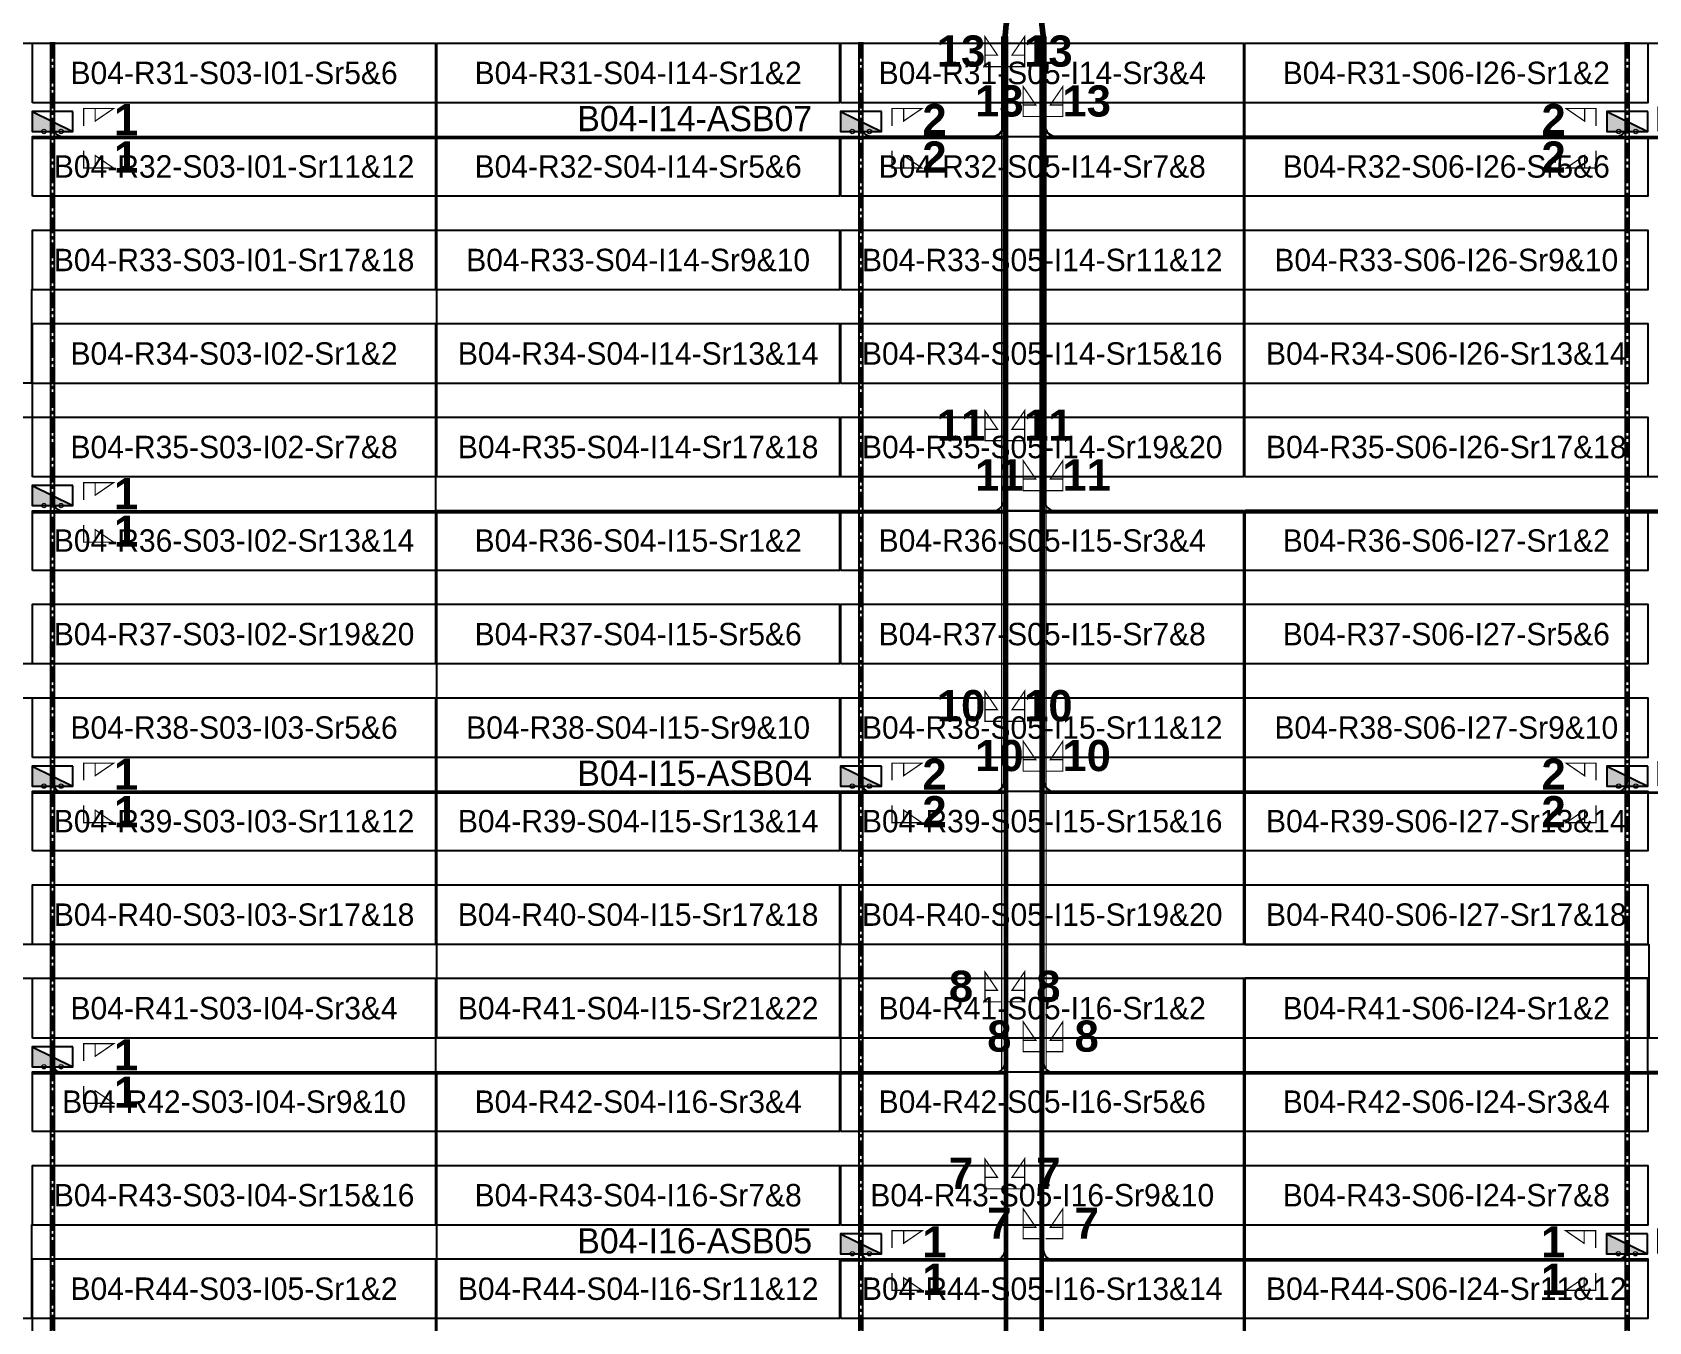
# Model space of a CAD drawing. Header units: metres. Extents: x 530075 to 530399, y 2675487 to 2675927.
# Drawn here: x 530139.5 to 530269, y 2675584 to 2675687.4 of the extents above; entities that cross this region are included whole.
import ezdxf
from ezdxf.enums import TextEntityAlignment as Align

# ---------------------------------------------------------------- set-up
doc = ezdxf.new("R2010")
doc.units = ezdxf.units.M
doc.linetypes.add('CENTER', pattern=[2, 1.25, -0.25, 0.25, -0.25])
for name, color, linetype in [('DC Trench BL-04', 40, 'Continuous'), ('E-Inverter Grouping', 2, 'Continuous'), ('Inverter Block-04', 7, 'Continuous'), ('LT Cable(AG) INV to LT Panel BL-04', 2, 'Continuous'), ('Messenger Wire Block-04 (Master Path)', 30, 'Continuous'), ('Messenger Wire Block-04 (MW Path)', 191, 'Continuous'), ('Messenger Wire Exc Link', 7, 'Continuous'), ('MMS Table Block-04', 8, 'Continuous'), ('Plan Line - DC BL-04', 40, 'Continuous'), ('Section Marking BL-04', 2, 'Continuous')]:
    doc.layers.add(name, color=color, linetype=linetype)
doc.layers.add('PILE', color=1, linetype='Continuous', lineweight=15)
doc.styles.add('BoldTextStyle', font='arialbd.ttf')
doc.styles.get("Standard").update_dxf_attribs({"font": 'Adani Regular.ttf'})

# ---------------------------------------------------------------- blocks, each defined once
blk = doc.blocks.new('MMS Table (32.292 x 4.788)')
at = {"color": 0}
blk.add_lwpolyline([(0, -0.002), (0, 4.786), (32.292, 4.786), (32.292, -0.002)], close=True, dxfattribs=at)
at = {"color": 7}
blk.add_attdef('ID1', text='', height=1.8, dxfattribs=at).set_placement((16.146, 2.392), align=Align.MIDDLE_CENTER)
blk = doc.blocks.new('Inverter Block')
h = blk.add_hatch(color=0)
h.dxf.hatch_style = 1
h.paths.add_polyline_path([(-1.46, 2.27), (-1.46, 0.85), (1.46, 0.85)])
at = {"color": 0}
blk.add_lwpolyline([(1.46, 2.27), (-1.46, 2.27), (-1.46, 0.85), (1.46, 0.85)], close=True, dxfattribs=at)
blk.add_lwpolyline([(-1.46, 2.27), (1.46, 0.85)], dxfattribs=at)
at = {"layer": 'PILE'}
for centre in [(-0.61, 0.85), (0.61, 0.85)]:
    blk.add_circle(centre, 0.156, dxfattribs=at)
at = {"color": 7}
blk.add_attdef('ID', (-1.46, 3.01), '', height=1.8, dxfattribs=at)

msp = doc.modelspace()

# ---------------------------------------------------------------- linework, layer by layer
at = {"layer": 'DC Trench BL-04', "color": 40, "const_width": 0.15}
for points in [[(530141.24, 2675686.58), (530140.94, 2675686.58), (530140.94, 2675486.79), (530141.24, 2675486.79)], [(530206.04, 2675686.58), (530205.74, 2675686.58), (530205.74, 2675486.79), (530206.04, 2675486.79)], [(530267.47, 2675686.58), (530267.17, 2675686.58), (530267.17, 2675486.79), (530267.47, 2675486.79)]]:
    msp.add_lwpolyline(points, close=True, dxfattribs=at)
at = {"layer": 'E-Inverter Grouping'}
for points in [[(530171.79, 2675686.58), (530171.79, 2675666.79), (530139.4, 2675666.79), (530139.4, 2675659.29), (530074.71, 2675659.29), (530074.71, 2675686.58)], [(530236.57, 2675649.08), (530236.57, 2675614.29), (530204.18, 2675614.29), (530204.18, 2675606.79), (530171.89, 2675606.79), (530171.89, 2675649.08)], [(530236.67, 2675649.08), (530236.67, 2675614.29), (530269.06, 2675614.29), (530269.06, 2675606.79), (530301.36, 2675606.79), (530301.36, 2675649.08)], [(530236.57, 2675569.29), (530171.89, 2675569.29), (530171.89, 2675604.08), (530204.28, 2675604.08), (530204.28, 2675611.58), (530236.57, 2675611.58)], [(530236.67, 2675569.29), (530301.36, 2675569.29), (530301.36, 2675604.08), (530268.96, 2675604.08), (530268.96, 2675611.58), (530236.67, 2675611.58)]]:
    msp.add_lwpolyline(points, close=True, dxfattribs=at)
at = {"layer": 'E-Inverter Grouping', "color": 3}
for points in [[(530236.57, 2675651.79), (530171.89, 2675651.79), (530171.89, 2675686.58), (530236.57, 2675686.58)], [(530236.67, 2675651.79), (530236.67, 2675686.58), (530301.36, 2675686.58), (530301.36, 2675651.79)], [(530171.79, 2675636.79), (530074.71, 2675636.79), (530074.71, 2675656.58), (530139.5, 2675656.58), (530139.5, 2675664.08), (530171.79, 2675664.08)], [(530171.79, 2675614.29), (530107, 2675614.29), (530107, 2675606.79), (530074.71, 2675606.79), (530074.71, 2675634.08), (530171.79, 2675634.08)], [(530171.79, 2675591.79), (530139.4, 2675591.79), (530139.4, 2675584.29), (530074.71, 2675584.29), (530074.71, 2675604.08), (530107.1, 2675604.08), (530107.1, 2675611.58), (530171.79, 2675611.58)], [(530171.79, 2675561.79), (530074.71, 2675561.79), (530074.71, 2675581.58), (530139.5, 2675581.58), (530139.5, 2675589.08), (530171.79, 2675589.08)]]:
    msp.add_lwpolyline(points, close=True, dxfattribs=at)
at = {"layer": 'LT Cable(AG) INV to LT Panel BL-04'}
for points in [[(530231.48, 2675719.07), (530226.07, 2675719.07, 0.051266), (530225.89, 2675719.06), (530224.69, 2675718.81, -0.051266), (530224.5, 2675718.79), (530218.31, 2675718.79, 0.414214), (530217.41, 2675717.89), (530217.41, 2675688.17, -0.026917), (530217.41, 2675688.08), (530217.31, 2675687.18, 0.026917), (530217.31, 2675687.09), (530217.31, 2675679.95, -0.414214), (530216.41, 2675679.05), (530141.99, 2675679.05, -0.414214), (530141.09, 2675679.95), (530141.09, 2675680.19)], [(530232.36, 2675717.86), (530226.79, 2675717.86, -0.102086), (530226.43, 2675717.93), (530224.53, 2675718.75, 0.042157), (530224.38, 2675718.76), (530218.34, 2675718.76, 0.414214), (530217.44, 2675717.86), (530217.44, 2675688.17, -0.026917), (530217.43, 2675688.07), (530217.34, 2675687.18, 0.026917), (530217.33, 2675687.09), (530217.33, 2675649.93, -0.414214), (530216.43, 2675649.03), (530141.99, 2675649.03, -0.414214), (530141.09, 2675649.93), (530141.09, 2675650.19)], [(530232.36, 2675717.81), (530226.78, 2675717.81, -0.102206), (530226.42, 2675717.88), (530224.53, 2675718.7, 0.042157), (530224.38, 2675718.71), (530218.39, 2675718.71, 0.414214), (530217.49, 2675717.81), (530217.49, 2675688.17, -0.026917), (530217.48, 2675688.07), (530217.39, 2675687.18, 0.026917), (530217.38, 2675687.08), (530217.38, 2675627.37, -0.414214), (530216.48, 2675626.47), (530141.99, 2675626.47, -0.414214), (530141.09, 2675627.37), (530141.09, 2675627.69)], [(530232.36, 2675717.78), (530226.78, 2675717.78, -0.102267), (530226.42, 2675717.86), (530224.53, 2675718.67, 0.042157), (530224.38, 2675718.69), (530218.41, 2675718.69, 0.414214), (530217.51, 2675717.79), (530217.51, 2675688.17, -0.026917), (530217.51, 2675688.07), (530217.41, 2675687.18, 0.026917), (530217.41, 2675687.08), (530217.41, 2675604.85, -0.414214), (530216.51, 2675603.95), (530141.99, 2675603.95, -0.414214), (530141.09, 2675604.85), (530141.09, 2675605.19)], [(530230.42, 2675717.73), (530226.77, 2675717.73, -0.102389), (530226.41, 2675717.81), (530224.52, 2675718.62, 0.042157), (530224.37, 2675718.64), (530218.46, 2675718.64, 0.414214), (530217.56, 2675717.74), (530217.56, 2675688.16, -0.026917), (530217.56, 2675688.07), (530217.46, 2675687.18, 0.026917), (530217.46, 2675687.08), (530217.46, 2675574.8, -0.414214), (530216.56, 2675573.9), (530141.99, 2675573.9, -0.414214), (530141.09, 2675574.8), (530141.09, 2675575.19)], [(530231.48, 2675719.1), (530226.07, 2675719.1, 0.051167), (530225.89, 2675719.08), (530224.67, 2675718.83, -0.065844), (530224.44, 2675718.81, 0.014627), (530224.39, 2675718.81), (530218.29, 2675718.81, 0.414214), (530217.39, 2675717.91), (530217.39, 2675688.17, -0.026917), (530217.38, 2675688.08), (530217.29, 2675687.19, 0.026917), (530217.28, 2675687.09), (530217.28, 2675679.98, -0.414214), (530216.38, 2675679.08), (530206.79, 2675679.08, -0.414214), (530205.89, 2675679.98), (530205.89, 2675680.19)], [(530232.36, 2675717.83), (530226.78, 2675717.83, -0.102146), (530226.43, 2675717.91), (530224.53, 2675718.72, 0.042157), (530224.38, 2675718.74), (530218.36, 2675718.74, 0.414214), (530217.46, 2675717.84), (530217.46, 2675688.17, -0.026917), (530217.46, 2675688.07), (530217.36, 2675687.18, 0.026917), (530217.36, 2675687.09), (530217.36, 2675627.4, -0.414214), (530216.46, 2675626.5), (530206.79, 2675626.5, -0.414214), (530205.89, 2675627.4), (530205.89, 2675627.69)], [(530230.42, 2675717.76), (530226.77, 2675717.76, -0.102328), (530226.42, 2675717.83), (530224.52, 2675718.65, 0.042157), (530224.37, 2675718.66), (530218.44, 2675718.66, 0.414214), (530217.54, 2675717.76), (530217.54, 2675688.17, -0.026917), (530217.53, 2675688.07), (530217.44, 2675687.18, 0.026917), (530217.43, 2675687.08), (530217.43, 2675589.82, -0.414214), (530216.53, 2675588.92), (530206.79, 2675588.92, -0.414214), (530205.89, 2675589.82), (530205.89, 2675590.19)], [(530230.42, 2675717.71), (530226.77, 2675717.71, -0.10245), (530226.41, 2675717.78), (530224.52, 2675718.6, 0.042157), (530224.37, 2675718.61), (530218.49, 2675718.61, 0.414214), (530217.59, 2675717.71), (530217.59, 2675688.16, -0.026917), (530217.58, 2675688.07), (530217.49, 2675687.18, 0.026917), (530217.48, 2675687.08), (530217.48, 2675552.27, -0.414214), (530216.58, 2675551.37), (530206.79, 2675551.37, -0.414214), (530205.89, 2675552.27), (530205.89, 2675552.69)], [(530230.42, 2675717.68), (530226.76, 2675717.68, -0.102511), (530226.4, 2675717.76), (530224.52, 2675718.57, 0.042157), (530224.37, 2675718.59), (530218.51, 2675718.59, 0.414214), (530217.61, 2675717.69), (530217.61, 2675688.16, -0.026917), (530217.61, 2675688.07), (530217.51, 2675687.17, 0.026917), (530217.51, 2675687.08), (530217.51, 2675552.25, -0.414214), (530216.61, 2675551.35), (530141.99, 2675551.35, -0.414214), (530141.09, 2675552.25), (530141.09, 2675552.69)], [(530228.35, 2675717.66), (530226.76, 2675717.66, -0.102572), (530226.4, 2675717.73), (530224.52, 2675718.55, 0.042157), (530224.36, 2675718.56), (530218.54, 2675718.56, 0.414214), (530217.64, 2675717.66), (530217.64, 2675688.16, -0.026917), (530217.63, 2675688.06), (530217.54, 2675687.17, 0.026917), (530217.53, 2675687.08), (530217.53, 2675529.72, -0.414214), (530216.63, 2675528.82), (530141.99, 2675528.82, -0.414214), (530141.09, 2675529.72), (530141.09, 2675530.19)], [(530228.35, 2675717.61), (530226.75, 2675717.61, -0.102695), (530226.39, 2675717.68), (530224.51, 2675718.5, 0.042157), (530224.36, 2675718.51), (530218.59, 2675718.51, 0.414214), (530217.69, 2675717.61), (530217.69, 2675688.16, -0.026917), (530217.68, 2675688.06), (530217.59, 2675687.17, 0.026917), (530217.58, 2675687.07), (530217.58, 2675499.67, -0.414214), (530216.68, 2675498.77), (530141.99, 2675498.77, -0.414214), (530141.09, 2675499.67), (530141.09, 2675500.19)], [(530228.35, 2675717.63), (530226.76, 2675717.63, -0.102633), (530226.4, 2675717.71), (530224.51, 2675718.52, 0.042157), (530224.36, 2675718.54), (530218.56, 2675718.54, 0.414214), (530217.66, 2675717.64), (530217.66, 2675688.16, -0.026917), (530217.66, 2675688.06), (530217.56, 2675687.17, 0.026917), (530217.56, 2675687.07), (530217.56, 2675499.7, -0.414214), (530216.66, 2675498.8), (530206.79, 2675498.8, -0.414214), (530205.89, 2675499.7), (530205.89, 2675500.19)], [(530228.35, 2675717.58), (530226.64, 2675717.58, 0.078431), (530226.37, 2675717.54), (530224.56, 2675716.96, -0.078431), (530224.29, 2675716.91), (530221.14, 2675716.91, 0.414214), (530220.24, 2675716.01), (530220.24, 2675688.16, 0.027742), (530220.24, 2675688.06), (530220.34, 2675687.17, -0.027742), (530220.35, 2675687.07), (530220.35, 2675499.7, 0.414214), (530221.25, 2675498.8), (530331.17, 2675498.8, 0.414214), (530332.07, 2675499.7), (530332.07, 2675500.19)]]:
    msp.add_lwpolyline(points, format="xyb", dxfattribs=at)
at = {"layer": 'LT Cable(AG) INV to LT Panel BL-04', "color": 5}
for points in [[(530227.33, 2675717.26), (530225.74, 2675717.26, 0.078431), (530225.46, 2675717.22), (530224.57, 2675716.93, -0.078431), (530224.29, 2675716.89), (530221.16, 2675716.89, 0.414214), (530220.26, 2675715.99), (530220.26, 2675688.16, 0.027742), (530220.27, 2675688.06), (530220.37, 2675687.17, -0.027742), (530220.37, 2675687.07), (530220.37, 2675499.72, 0.414214), (530221.27, 2675498.82), (530266.42, 2675498.82, 0.414214), (530267.32, 2675499.72), (530267.32, 2675500.19)], [(530227.33, 2675717.24), (530225.74, 2675717.24, 0.078431), (530225.47, 2675717.2), (530224.57, 2675716.91, -0.078431), (530224.29, 2675716.86), (530221.19, 2675716.86, 0.414214), (530220.29, 2675715.96), (530220.29, 2675688.16, 0.027742), (530220.29, 2675688.06), (530220.39, 2675687.18, -0.027742), (530220.4, 2675687.08), (530220.4, 2675529.75, 0.414214), (530221.3, 2675528.85), (530331.17, 2675528.85, 0.414214), (530332.07, 2675529.75), (530332.07, 2675530.19)], [(530227.33, 2675717.21), (530225.75, 2675717.21, 0.078431), (530225.47, 2675717.17), (530224.58, 2675716.88, -0.078431), (530224.3, 2675716.84), (530221.21, 2675716.84, 0.414214), (530220.31, 2675715.94), (530220.31, 2675688.16, 0.027742), (530220.32, 2675688.07), (530220.42, 2675687.18, -0.027742), (530220.42, 2675687.08), (530220.42, 2675552.27, 0.414214), (530221.32, 2675551.37), (530331.17, 2675551.37, 0.414214), (530332.07, 2675552.27), (530332.07, 2675552.69)], [(530227.33, 2675717.19), (530225.75, 2675717.19, 0.078431), (530225.47, 2675717.15), (530224.58, 2675716.86, -0.078431), (530224.3, 2675716.81), (530221.24, 2675716.81, 0.414214), (530220.34, 2675715.91), (530220.34, 2675688.17, 0.027742), (530220.34, 2675688.07), (530220.44, 2675687.18, -0.027742), (530220.45, 2675687.08), (530220.45, 2675552.3, 0.414214), (530221.35, 2675551.4), (530266.39, 2675551.4, 0.414214), (530267.29, 2675552.3), (530267.29, 2675552.69)], [(530229.32, 2675717.16), (530225.75, 2675717.16, 0.078431), (530225.48, 2675717.12), (530224.58, 2675716.83, -0.078431), (530224.31, 2675716.79), (530221.26, 2675716.79, 0.414214), (530220.36, 2675715.89), (530220.36, 2675688.17, 0.027742), (530220.37, 2675688.07), (530220.47, 2675687.18, -0.027742), (530220.47, 2675687.08), (530220.47, 2675574.82, 0.414214), (530221.37, 2675573.92), (530331.17, 2675573.92, 0.414214), (530332.07, 2675574.82), (530332.07, 2675575.19)], [(530229.32, 2675717.14), (530225.76, 2675717.14, 0.078431), (530225.48, 2675717.1), (530224.59, 2675716.81, -0.078431), (530224.31, 2675716.76), (530221.29, 2675716.76, 0.414214), (530220.39, 2675715.86), (530220.39, 2675688.17, 0.027742), (530220.39, 2675688.07), (530220.49, 2675687.18, -0.027742), (530220.5, 2675687.08), (530220.5, 2675589.85, 0.414214), (530221.4, 2675588.95), (530266.39, 2675588.95, 0.414214), (530267.29, 2675589.85), (530267.29, 2675590.19)], [(530229.32, 2675717.11), (530225.76, 2675717.11, 0.078431), (530225.48, 2675717.07), (530224.59, 2675716.78, -0.078431), (530224.31, 2675716.74), (530221.31, 2675716.74, 0.414214), (530220.41, 2675715.84), (530220.41, 2675688.17, 0.027742), (530220.42, 2675688.07), (530220.52, 2675687.18, -0.027742), (530220.52, 2675687.08), (530220.52, 2675604.87, 0.414214), (530221.42, 2675603.97), (530331.17, 2675603.97, 0.414214), (530332.07, 2675604.87), (530332.07, 2675605.19)], [(530229.32, 2675717.09), (530225.77, 2675717.09, 0.078431), (530225.49, 2675717.05), (530224.6, 2675716.76, -0.078431), (530224.32, 2675716.71), (530221.34, 2675716.71, 0.414214), (530220.44, 2675715.81), (530220.44, 2675688.17, 0.027742), (530220.44, 2675688.07), (530220.54, 2675687.18, -0.027742), (530220.55, 2675687.08), (530220.55, 2675627.4, 0.414214), (530221.45, 2675626.5), (530331.17, 2675626.5, 0.414214), (530332.07, 2675627.4), (530332.07, 2675627.69)], [(530231.48, 2675717.06), (530225.77, 2675717.06, 0.078431), (530225.49, 2675717.02), (530224.6, 2675716.73, -0.078431), (530224.32, 2675716.69), (530221.36, 2675716.69, 0.414214), (530220.46, 2675715.79), (530220.46, 2675688.17, 0.027742), (530220.47, 2675688.07), (530220.57, 2675687.19, -0.027742), (530220.57, 2675687.09), (530220.57, 2675627.42, 0.414214), (530221.47, 2675626.52), (530266.42, 2675626.52, 0.414214), (530267.32, 2675627.42), (530267.32, 2675627.69)], [(530231.48, 2675717.04), (530225.77, 2675717.04, 0.078431), (530225.5, 2675717), (530224.6, 2675716.71, -0.078431), (530224.33, 2675716.66), (530221.39, 2675716.66, 0.414214), (530220.49, 2675715.76), (530220.49, 2675688.17, 0.027742), (530220.49, 2675688.07), (530220.59, 2675687.19, -0.027742), (530220.6, 2675687.09), (530220.6, 2675649.95, 0.414214), (530221.5, 2675649.05), (530331.17, 2675649.05, 0.414214), (530332.07, 2675649.95), (530332.07, 2675650.19)], [(530231.48, 2675717.01), (530225.78, 2675717.01, 0.078431), (530225.5, 2675716.97), (530224.61, 2675716.68, -0.078431), (530224.33, 2675716.64), (530221.41, 2675716.64, 0.414214), (530220.51, 2675715.74), (530220.51, 2675688.18, 0.027742), (530220.52, 2675688.08), (530220.62, 2675687.19, -0.027742), (530220.62, 2675687.09), (530220.62, 2675679.98, 0.414214), (530221.52, 2675679.08), (530331.21, 2675679.08, 0.414214), (530332.11, 2675679.98), (530332.11, 2675680.19)], [(530231.48, 2675716.99), (530225.78, 2675716.99, 0.078431), (530225.5, 2675716.95), (530224.61, 2675716.66, -0.078431), (530224.33, 2675716.61), (530221.44, 2675716.61, 0.414214), (530220.54, 2675715.71), (530220.54, 2675688.18, 0.027742), (530220.54, 2675688.08), (530220.64, 2675687.19, -0.027742), (530220.65, 2675687.09), (530220.65, 2675680, 0.414214), (530221.55, 2675679.1), (530266.42, 2675679.1, 0.414214), (530267.32, 2675680), (530267.32, 2675680.19)]]:
    msp.add_lwpolyline(points, format="xyb", dxfattribs=at)
at = {"layer": 'Messenger Wire Block-04 (Master Path)'}
for points in [[(530217.42, 2675498.94), (530217.42, 2675687.13)], [(530220.49, 2675498.94), (530220.49, 2675687.13)], [(530139.5, 2675678.94), (530217.42, 2675678.94)], [(530220.49, 2675678.94), (530333.75, 2675678.94)], [(530139.5, 2675648.94), (530217.42, 2675648.94)], [(530220.49, 2675648.94), (530333.75, 2675648.94)], [(530139.5, 2675626.44), (530217.42, 2675626.44)], [(530220.49, 2675626.44), (530333.75, 2675626.44)], [(530139.5, 2675603.94), (530217.42, 2675603.94)], [(530220.49, 2675603.94), (530333.75, 2675603.94)], [(530204.28, 2675588.94), (530217.42, 2675588.94)], [(530220.49, 2675588.94), (530268.96, 2675588.94)]]:
    msp.add_lwpolyline(points, dxfattribs=at)
at = {"layer": 'Messenger Wire Block-04 (MW Path)', "const_width": 0.1}
for points in [[(530217.17, 2675603.94), (530217.17, 2675687.13)], [(530217.67, 2675498.94), (530217.67, 2675687.13)], [(530220.24, 2675498.94), (530220.24, 2675687.13)], [(530220.74, 2675603.94), (530220.74, 2675687.13)], [(530139.5, 2675678.94), (530217.42, 2675678.94)], [(530220.49, 2675678.94), (530333.75, 2675678.94)], [(530139.5, 2675648.94), (530217.42, 2675648.94)], [(530220.49, 2675648.94), (530333.75, 2675648.94)], [(530139.5, 2675626.44), (530217.42, 2675626.44)], [(530220.49, 2675626.44), (530333.75, 2675626.44)], [(530139.5, 2675603.94), (530217.42, 2675603.94)], [(530220.49, 2675603.94), (530333.75, 2675603.94)], [(530204.28, 2675588.94), (530217.42, 2675588.94)], [(530220.49, 2675588.94), (530268.96, 2675588.94)]]:
    msp.add_lwpolyline(points, dxfattribs=at)
at = {"layer": 'Messenger Wire Exc Link'}
for points in [[(530217.53, 2675688.12), (530217.42, 2675687.13)], [(530220.38, 2675688.12), (530220.49, 2675687.13)]]:
    msp.add_lwpolyline(points, dxfattribs=at)
at = {"layer": 'Plan Line - DC BL-04', "color": 6, "linetype": 'CENTER'}
for points in [[(530141.09, 2675686.58), (530141.09, 2675486.79)], [(530205.89, 2675686.58), (530205.89, 2675486.79)], [(530267.32, 2675686.58), (530267.32, 2675486.79)]]:
    msp.add_lwpolyline(points, dxfattribs=at)
at = {"layer": 'Section Marking BL-04', "color": 94, "lineweight": 35, "true_color": 0x00a500, "const_width": 0.1}
for points in [[(530217.22, 2675684.69), (530215.83, 2675684.69), (530215.83, 2675687.09), (530216.84, 2675685.61), (530215.83, 2675685.61)], [(530217.62, 2675684.69), (530219.01, 2675684.69), (530219.01, 2675687.09), (530218, 2675685.61), (530219.01, 2675685.61)], [(530220.29, 2675680.69), (530218.9, 2675680.69), (530218.9, 2675683.09), (530219.91, 2675681.61), (530218.9, 2675681.61)], [(530220.69, 2675680.69), (530222.08, 2675680.69), (530222.08, 2675683.09), (530221.07, 2675681.61), (530222.08, 2675681.61)], [(530143.59, 2675679.94), (530143.59, 2675681.33), (530145.99, 2675681.33), (530144.51, 2675680.32), (530144.51, 2675681.33)], [(530208.39, 2675679.94), (530208.39, 2675681.33), (530210.79, 2675681.33), (530209.31, 2675680.32), (530209.31, 2675681.33)], [(530264.82, 2675679.94), (530264.82, 2675681.33), (530262.42, 2675681.33), (530263.9, 2675680.32), (530263.9, 2675681.33)], [(530143.59, 2675677.94), (530143.59, 2675676.55), (530145.99, 2675676.55), (530144.51, 2675677.56), (530144.51, 2675676.55)], [(530208.39, 2675677.94), (530208.39, 2675676.55), (530210.79, 2675676.55), (530209.31, 2675677.56), (530209.31, 2675676.55)], [(530264.82, 2675677.94), (530264.82, 2675676.55), (530262.42, 2675676.55), (530263.9, 2675677.56), (530263.9, 2675676.55)], [(530217.22, 2675654.69), (530215.83, 2675654.69), (530215.83, 2675657.09), (530216.84, 2675655.61), (530215.83, 2675655.61)], [(530217.62, 2675654.69), (530219.01, 2675654.69), (530219.01, 2675657.09), (530218, 2675655.61), (530219.01, 2675655.61)], [(530220.29, 2675650.69), (530218.9, 2675650.69), (530218.9, 2675653.09), (530219.91, 2675651.61), (530218.9, 2675651.61)], [(530220.69, 2675650.69), (530222.08, 2675650.69), (530222.08, 2675653.09), (530221.07, 2675651.61), (530222.08, 2675651.61)], [(530143.59, 2675649.94), (530143.59, 2675651.33), (530145.99, 2675651.33), (530144.51, 2675650.32), (530144.51, 2675651.33)], [(530143.59, 2675647.94), (530143.59, 2675646.55), (530145.99, 2675646.55), (530144.51, 2675647.56), (530144.51, 2675646.55)], [(530217.22, 2675632.19), (530215.83, 2675632.19), (530215.83, 2675634.59), (530216.84, 2675633.11), (530215.83, 2675633.11)], [(530217.62, 2675632.19), (530219.01, 2675632.19), (530219.01, 2675634.59), (530218, 2675633.11), (530219.01, 2675633.11)], [(530220.29, 2675628.19), (530218.9, 2675628.19), (530218.9, 2675630.59), (530219.91, 2675629.11), (530218.9, 2675629.11)], [(530220.69, 2675628.19), (530222.08, 2675628.19), (530222.08, 2675630.59), (530221.07, 2675629.11), (530222.08, 2675629.11)], [(530143.59, 2675627.44), (530143.59, 2675628.83), (530145.99, 2675628.83), (530144.51, 2675627.82), (530144.51, 2675628.83)], [(530208.39, 2675627.44), (530208.39, 2675628.83), (530210.79, 2675628.83), (530209.31, 2675627.82), (530209.31, 2675628.83)], [(530264.82, 2675627.44), (530264.82, 2675628.83), (530262.42, 2675628.83), (530263.9, 2675627.82), (530263.9, 2675628.83)], [(530143.59, 2675625.44), (530143.59, 2675624.05), (530145.99, 2675624.05), (530144.51, 2675625.06), (530144.51, 2675624.05)], [(530208.39, 2675625.44), (530208.39, 2675624.05), (530210.79, 2675624.05), (530209.31, 2675625.06), (530209.31, 2675624.05)], [(530264.82, 2675625.44), (530264.82, 2675624.05), (530262.42, 2675624.05), (530263.9, 2675625.06), (530263.9, 2675624.05)], [(530217.22, 2675609.69), (530215.83, 2675609.69), (530215.83, 2675612.09), (530216.84, 2675610.61), (530215.83, 2675610.61)], [(530217.62, 2675609.69), (530219.01, 2675609.69), (530219.01, 2675612.09), (530218, 2675610.61), (530219.01, 2675610.61)], [(530220.29, 2675605.69), (530218.9, 2675605.69), (530218.9, 2675608.09), (530219.91, 2675606.61), (530218.9, 2675606.61)], [(530220.69, 2675605.69), (530222.08, 2675605.69), (530222.08, 2675608.09), (530221.07, 2675606.61), (530222.08, 2675606.61)], [(530143.59, 2675604.94), (530143.59, 2675606.33), (530145.99, 2675606.33), (530144.51, 2675605.32), (530144.51, 2675606.33)], [(530143.59, 2675602.94), (530143.59, 2675601.55), (530145.99, 2675601.55), (530144.51, 2675602.56), (530144.51, 2675601.55)], [(530217.22, 2675594.69), (530215.83, 2675594.69), (530215.83, 2675597.09), (530216.84, 2675595.61), (530215.83, 2675595.61)], [(530217.62, 2675594.69), (530219.01, 2675594.69), (530219.01, 2675597.09), (530218, 2675595.61), (530219.01, 2675595.61)], [(530220.29, 2675590.69), (530218.9, 2675590.69), (530218.9, 2675593.09), (530219.91, 2675591.61), (530218.9, 2675591.61)], [(530220.69, 2675590.69), (530222.08, 2675590.69), (530222.08, 2675593.09), (530221.07, 2675591.61), (530222.08, 2675591.61)], [(530208.39, 2675589.94), (530208.39, 2675591.33), (530210.79, 2675591.33), (530209.31, 2675590.32), (530209.31, 2675591.33)], [(530264.79, 2675589.94), (530264.79, 2675591.33), (530262.39, 2675591.33), (530263.87, 2675590.32), (530263.87, 2675591.33)], [(530208.39, 2675587.94), (530208.39, 2675586.55), (530210.79, 2675586.55), (530209.31, 2675587.56), (530209.31, 2675586.55)], [(530264.79, 2675587.94), (530264.79, 2675586.55), (530262.39, 2675586.55), (530263.87, 2675587.56), (530263.87, 2675586.55)]]:
    msp.add_lwpolyline(points, dxfattribs=at)

# ---------------------------------------------------------------- block references
at = {"layer": 'Inverter Block-04'}
ref = msp.add_blockref('Inverter Block', (530141.09, 2675678.53), dxfattribs=dict(at, xscale=1.124999999976148, yscale=1.124999999976148, zscale=1.124999999976148))
ref.add_attrib('ID', 'B04-I01-ASB07', (530118.37, 2675679.51), dxfattribs={"layer": '0', "color": 7, "height": 2.025})
ref = msp.add_blockref('Inverter Block', (530205.89, 2675678.53), dxfattribs=dict(at, xscale=1.124999999976148, yscale=1.124999999976148, zscale=1.124999999976148))
ref.add_attrib('ID', 'B04-I14-ASB07', (530183.16, 2675679.51), dxfattribs={"layer": '0', "color": 7, "height": 2.025})
ref = msp.add_blockref('Inverter Block', (530267.32, 2675678.53), dxfattribs=dict(at, xscale=1.124999999976148, yscale=1.124999999976148, zscale=1.124999999976148))
ref.add_attrib('ID', 'B04-I26-ASB01', (530269.52, 2675679.49), dxfattribs={"layer": '0', "color": 7, "height": 2.025})
ref = msp.add_blockref('Inverter Block', (530141.09, 2675648.53), dxfattribs=dict(at, xscale=1.124999999976148, yscale=1.124999999976148, zscale=1.124999999976148))
ref.add_attrib('ID', 'B04-I02-ASB04', (530118.37, 2675649.51), dxfattribs={"layer": '0', "color": 7, "height": 2.025})
ref = msp.add_blockref('Inverter Block', (530141.09, 2675626.03), dxfattribs=dict(at, xscale=1.124999999976148, yscale=1.124999999976148, zscale=1.124999999976148))
ref.add_attrib('ID', 'B04-I03-ASB04', (530118.37, 2675627.01), dxfattribs={"layer": '0', "color": 7, "height": 2.025})
ref = msp.add_blockref('Inverter Block', (530205.89, 2675626.03), dxfattribs=dict(at, xscale=1.124999999976148, yscale=1.124999999976148, zscale=1.124999999976148))
ref.add_attrib('ID', 'B04-I15-ASB04', (530183.16, 2675627.01), dxfattribs={"layer": '0', "color": 7, "height": 2.025})
ref = msp.add_blockref('Inverter Block', (530267.32, 2675626.03), dxfattribs=dict(at, xscale=1.124999999976148, yscale=1.124999999976148, zscale=1.124999999976148))
ref.add_attrib('ID', 'B04-I27-ASB01', (530269.52, 2675626.99), dxfattribs={"layer": '0', "color": 7, "height": 2.025})
ref = msp.add_blockref('Inverter Block', (530141.09, 2675603.53), dxfattribs=dict(at, xscale=1.124999999976148, yscale=1.124999999976148, zscale=1.124999999976148))
ref.add_attrib('ID', 'B04-I04-ASB04', (530118.37, 2675604.51), dxfattribs={"layer": '0', "color": 7, "height": 2.025})
ref = msp.add_blockref('Inverter Block', (530205.89, 2675588.53), dxfattribs=dict(at, xscale=1.124999999976148, yscale=1.124999999976148, zscale=1.124999999976148))
ref.add_attrib('ID', 'B04-I16-ASB05', (530183.16, 2675589.51), dxfattribs={"layer": '0', "color": 7, "height": 2.025})
ref = msp.add_blockref('Inverter Block', (530267.29, 2675588.53), dxfattribs=dict(at, xscale=1.124999999976148, yscale=1.124999999976148, zscale=1.124999999976148))
ref.add_attrib('ID', 'B04-I24-ASB02', (530269.48, 2675589.49), dxfattribs={"layer": '0', "color": 7, "height": 2.025})
at = {"layer": 'MMS Table Block-04'}
for p, values in [((530139.5, 2675681.79), {'ID1': 'B04-R31-S03-I01-Sr5&6'}), ((530171.89, 2675681.79), {'ID1': 'B04-R31-S04-I14-Sr1&2'}), ((530204.28, 2675681.79), {'ID1': 'B04-R31-S05-I14-Sr3&4'}), ((530236.67, 2675681.79), {'ID1': 'B04-R31-S06-I26-Sr1&2'}), ((530139.5, 2675674.29), {'ID1': 'B04-R32-S03-I01-Sr11&12'}), ((530171.89, 2675674.29), {'ID1': 'B04-R32-S04-I14-Sr5&6'}), ((530204.28, 2675674.29), {'ID1': 'B04-R32-S05-I14-Sr7&8'}), ((530236.67, 2675674.29), {'ID1': 'B04-R32-S06-I26-Sr5&6'}), ((530139.5, 2675666.79), {'ID1': 'B04-R33-S03-I01-Sr17&18'}), ((530171.89, 2675666.79), {'ID1': 'B04-R33-S04-I14-Sr9&10'}), ((530204.28, 2675666.79), {'ID1': 'B04-R33-S05-I14-Sr11&12'}), ((530236.67, 2675666.79), {'ID1': 'B04-R33-S06-I26-Sr9&10'}), ((530139.5, 2675659.29), {'ID1': 'B04-R34-S03-I02-Sr1&2'}), ((530171.89, 2675659.29), {'ID1': 'B04-R34-S04-I14-Sr13&14'}), ((530204.28, 2675659.29), {'ID1': 'B04-R34-S05-I14-Sr15&16'}), ((530236.67, 2675659.29), {'ID1': 'B04-R34-S06-I26-Sr13&14'}), ((530139.5, 2675651.79), {'ID1': 'B04-R35-S03-I02-Sr7&8'}), ((530171.89, 2675651.79), {'ID1': 'B04-R35-S04-I14-Sr17&18'}), ((530204.28, 2675651.79), {'ID1': 'B04-R35-S05-I14-Sr19&20'}), ((530236.67, 2675651.79), {'ID1': 'B04-R35-S06-I26-Sr17&18'}), ((530139.5, 2675644.29), {'ID1': 'B04-R36-S03-I02-Sr13&14'}), ((530171.89, 2675644.29), {'ID1': 'B04-R36-S04-I15-Sr1&2'}), ((530204.28, 2675644.29), {'ID1': 'B04-R36-S05-I15-Sr3&4'}), ((530236.67, 2675644.29), {'ID1': 'B04-R36-S06-I27-Sr1&2'}), ((530139.5, 2675636.79), {'ID1': 'B04-R37-S03-I02-Sr19&20'}), ((530171.89, 2675636.79), {'ID1': 'B04-R37-S04-I15-Sr5&6'}), ((530204.28, 2675636.79), {'ID1': 'B04-R37-S05-I15-Sr7&8'}), ((530236.67, 2675636.79), {'ID1': 'B04-R37-S06-I27-Sr5&6'}), ((530139.5, 2675629.29), {'ID1': 'B04-R38-S03-I03-Sr5&6'}), ((530171.89, 2675629.29), {'ID1': 'B04-R38-S04-I15-Sr9&10'}), ((530204.28, 2675629.29), {'ID1': 'B04-R38-S05-I15-Sr11&12'}), ((530236.67, 2675629.29), {'ID1': 'B04-R38-S06-I27-Sr9&10'}), ((530139.5, 2675621.79), {'ID1': 'B04-R39-S03-I03-Sr11&12'}), ((530171.89, 2675621.79), {'ID1': 'B04-R39-S04-I15-Sr13&14'}), ((530204.28, 2675621.79), {'ID1': 'B04-R39-S05-I15-Sr15&16'}), ((530236.67, 2675621.79), {'ID1': 'B04-R39-S06-I27-Sr13&14'}), ((530139.5, 2675614.29), {'ID1': 'B04-R40-S03-I03-Sr17&18'}), ((530171.89, 2675614.29), {'ID1': 'B04-R40-S04-I15-Sr17&18'}), ((530204.28, 2675614.29), {'ID1': 'B04-R40-S05-I15-Sr19&20'}), ((530236.67, 2675614.29), {'ID1': 'B04-R40-S06-I27-Sr17&18'}), ((530139.5, 2675606.79), {'ID1': 'B04-R41-S03-I04-Sr3&4'}), ((530171.89, 2675606.79), {'ID1': 'B04-R41-S04-I15-Sr21&22'}), ((530204.28, 2675606.79), {'ID1': 'B04-R41-S05-I16-Sr1&2'}), ((530236.67, 2675606.79), {'ID1': 'B04-R41-S06-I24-Sr1&2'}), ((530139.5, 2675599.29), {'ID1': 'B04-R42-S03-I04-Sr9&10'}), ((530171.89, 2675599.29), {'ID1': 'B04-R42-S04-I16-Sr3&4'}), ((530204.28, 2675599.29), {'ID1': 'B04-R42-S05-I16-Sr5&6'}), ((530236.67, 2675599.29), {'ID1': 'B04-R42-S06-I24-Sr3&4'}), ((530139.5, 2675591.79), {'ID1': 'B04-R43-S03-I04-Sr15&16'}), ((530171.89, 2675591.79), {'ID1': 'B04-R43-S04-I16-Sr7&8'}), ((530204.28, 2675591.79), {'ID1': 'B04-R43-S05-I16-Sr9&10'}), ((530236.67, 2675591.79), {'ID1': 'B04-R43-S06-I24-Sr7&8'}), ((530139.5, 2675584.29), {'ID1': 'B04-R44-S03-I05-Sr1&2'}), ((530171.89, 2675584.29), {'ID1': 'B04-R44-S04-I16-Sr11&12'}), ((530204.28, 2675584.29), {'ID1': 'B04-R44-S05-I16-Sr13&14'}), ((530236.67, 2675584.29), {'ID1': 'B04-R44-S06-I24-Sr11&12'})]:
    msp.add_blockref('MMS Table (32.292 x 4.788)', p, dxfattribs=at).add_auto_attribs(values)

# ---------------------------------------------------------------- texts
at = {"layer": 'Section Marking BL-04', "color": 94, "true_color": 0x00a500, "style": 'BoldTextStyle'}
for s, p in [('13', (530213.92, 2675685.94)), ('13', (530220.92, 2675685.94)), ('13', (530216.99, 2675681.94)), ('13', (530223.99, 2675681.94)), ('1', (530146.99, 2675680.44)), ('2', (530211.79, 2675680.44)), ('2', (530261.42, 2675680.44)), ('1', (530146.99, 2675677.44)), ('2', (530211.79, 2675677.44)), ('2', (530261.42, 2675677.44)), ('11', (530213.92, 2675655.94)), ('11', (530220.92, 2675655.94)), ('11', (530216.99, 2675651.94)), ('11', (530223.99, 2675651.94)), ('1', (530146.99, 2675650.44)), ('1', (530146.99, 2675647.44)), ('10', (530213.92, 2675633.44)), ('10', (530220.92, 2675633.44)), ('10', (530216.99, 2675629.44)), ('10', (530223.99, 2675629.44)), ('2', (530211.79, 2675627.94)), ('2', (530261.42, 2675627.94)), ('1', (530146.99, 2675627.94)), ('1', (530146.99, 2675624.94)), ('2', (530211.79, 2675624.94)), ('2', (530261.42, 2675624.94)), ('8', (530213.92, 2675610.94)), ('8', (530220.92, 2675610.94)), ('8', (530216.99, 2675606.94)), ('8', (530223.99, 2675606.94)), ('1', (530146.99, 2675605.44)), ('1', (530146.99, 2675602.44)), ('7', (530213.92, 2675595.94)), ('7', (530220.92, 2675595.94)), ('7', (530216.99, 2675591.94)), ('7', (530223.99, 2675591.94)), ('1', (530211.79, 2675590.44)), ('1', (530261.39, 2675590.44)), ('1', (530211.79, 2675587.44)), ('1', (530261.39, 2675587.44))]:
    msp.add_text(s, height=2.5, dxfattribs=at).set_placement(p, align=Align.MIDDLE_CENTER)

doc.saveas('drawing.dxf')
